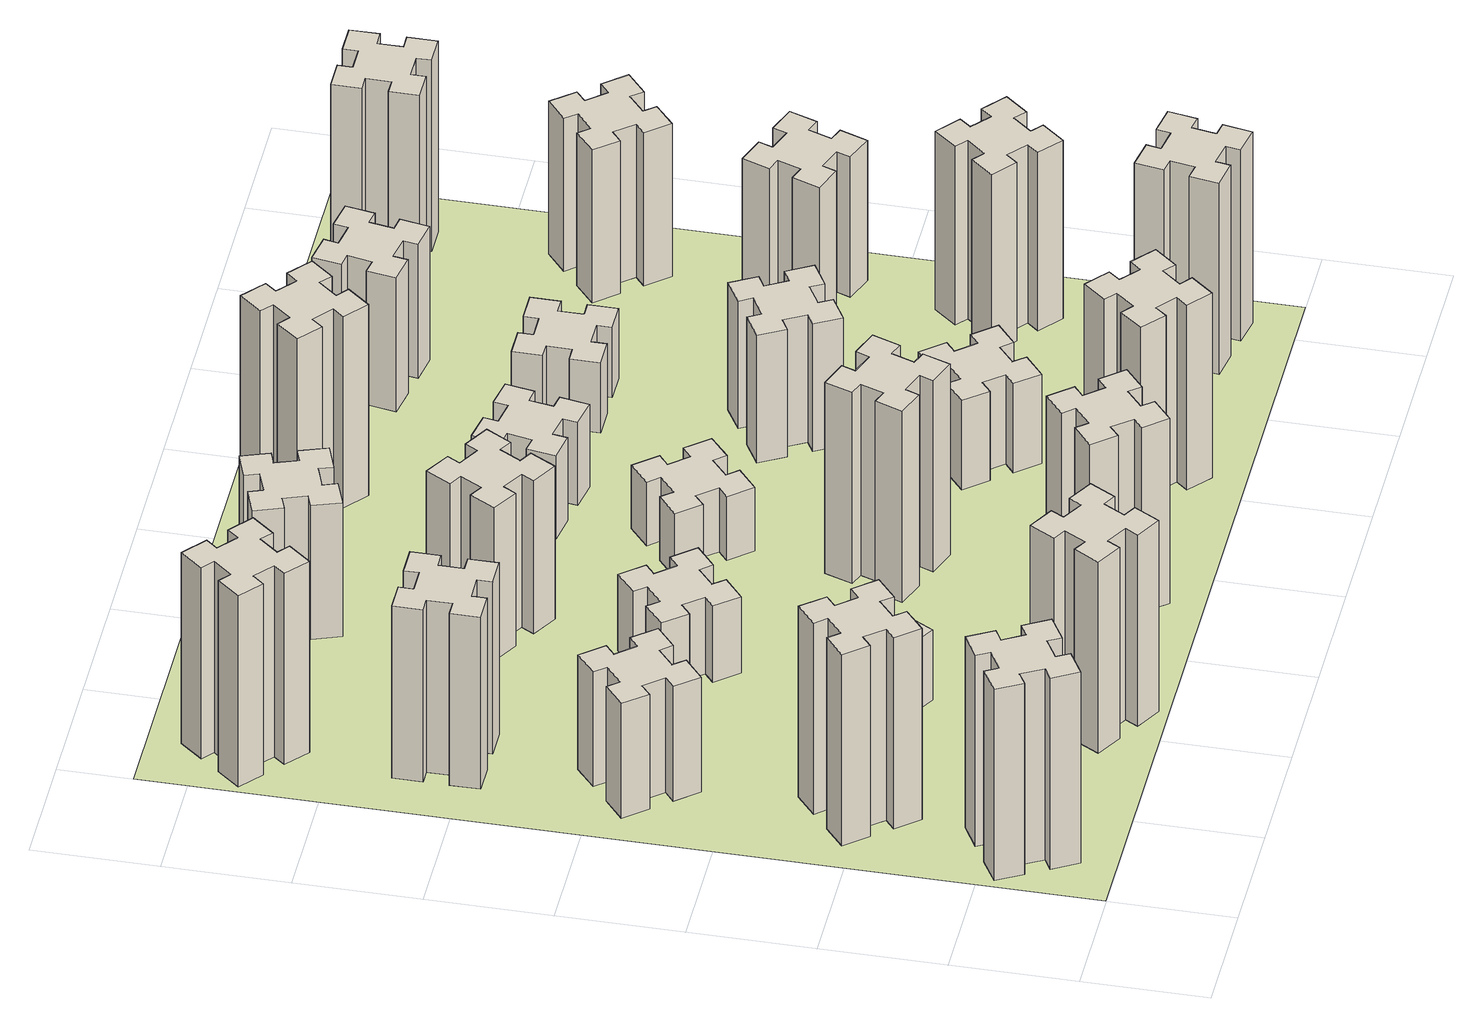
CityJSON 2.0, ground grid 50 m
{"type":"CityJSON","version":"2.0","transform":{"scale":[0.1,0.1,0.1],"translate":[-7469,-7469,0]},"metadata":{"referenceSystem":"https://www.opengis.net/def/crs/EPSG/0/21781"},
"CityObjects":{
"building1":{"type":"Building","attributes":{"class":"1000","function":"1000","usage":"1000","yearOfConstruction":2016,"roofType":"1000","measuredHeight":90,"storeysAboveGround":30,"storeysBelowGround":0},"geometry":[{"type":"Solid","lod":"1","boundaries":[[[[0,1,2,3,4,5,6,7,8,9,10,11,12,13,14,15,16,17,18,19]],[[17,16,20,21]],[[16,15,22,20]],[[15,14,23,22]],[[14,13,24,23]],[[13,12,25,24]],[[12,11,26,25]],[[11,10,27,26]],[[10,9,28,27]],[[9,8,29,28]],[[8,7,30,29]],[[7,6,31,30]],[[6,5,32,31]],[[5,4,33,32]],[[4,3,34,33]],[[3,2,35,34]],[[2,1,36,35]],[[1,0,37,36]],[[0,19,38,37]],[[19,18,39,38]],[[18,17,21,39]],[[24,25,26,27,28,29,30,31,32,33,34,35,36,37,38,39,21,20,22,23]]]]}]},
"building2":{"type":"Building","attributes":{"class":"1000","function":"1000","usage":"1000","yearOfConstruction":2016,"roofType":"1000","measuredHeight":90,"storeysAboveGround":30,"storeysBelowGround":0},"geometry":[{"type":"Solid","lod":"1","boundaries":[[[[40,41,42,43,44,45,46,47,48,49,50,51,52,53,54,55,56,57,58,59]],[[57,56,60,61]],[[56,55,62,60]],[[55,54,63,62]],[[54,53,64,63]],[[53,52,65,64]],[[52,51,66,65]],[[51,50,67,66]],[[50,49,68,67]],[[49,48,69,68]],[[48,47,70,69]],[[47,46,71,70]],[[46,45,72,71]],[[45,44,73,72]],[[44,43,74,73]],[[43,42,75,74]],[[42,41,76,75]],[[41,40,77,76]],[[40,59,78,77]],[[59,58,79,78]],[[58,57,61,79]],[[64,65,66,67,68,69,70,71,72,73,74,75,76,77,78,79,61,60,62,63]]]]}]},
"building3":{"type":"Building","attributes":{"class":"1000","function":"1000","usage":"1000","yearOfConstruction":2016,"roofType":"1000","measuredHeight":54,"storeysAboveGround":30,"storeysBelowGround":0},"geometry":[{"type":"Solid","lod":"1","boundaries":[[[[80,81,82,83,84,85,86,87,88,89,90,91,92,93,94,95,96,97,98,99]],[[97,96,100,101]],[[96,95,102,100]],[[95,94,103,102]],[[94,93,104,103]],[[93,92,105,104]],[[92,91,106,105]],[[91,90,107,106]],[[90,89,108,107]],[[89,88,109,108]],[[88,87,110,109]],[[87,86,111,110]],[[86,85,112,111]],[[85,84,113,112]],[[84,83,114,113]],[[83,82,115,114]],[[82,81,116,115]],[[81,80,117,116]],[[80,99,118,117]],[[99,98,119,118]],[[98,97,101,119]],[[104,105,106,107,108,109,110,111,112,113,114,115,116,117,118,119,101,100,102,103]]]]}]},
"building4":{"type":"Building","attributes":{"class":"1000","function":"1000","usage":"1000","yearOfConstruction":2016,"roofType":"1000","measuredHeight":81,"storeysAboveGround":30,"storeysBelowGround":0},"geometry":[{"type":"Solid","lod":"1","boundaries":[[[[120,121,122,123,124,125,126,127,128,129,130,131,132,133,134,135,136,137,138,139]],[[137,136,140,141]],[[136,135,142,140]],[[135,134,143,142]],[[134,133,144,143]],[[133,132,145,144]],[[132,131,146,145]],[[131,130,147,146]],[[130,129,148,147]],[[129,128,149,148]],[[128,127,150,149]],[[127,126,151,150]],[[126,125,152,151]],[[125,124,153,152]],[[124,123,154,153]],[[123,122,155,154]],[[122,121,156,155]],[[121,120,157,156]],[[120,139,158,157]],[[139,138,159,158]],[[138,137,141,159]],[[144,145,146,147,148,149,150,151,152,153,154,155,156,157,158,159,141,140,142,143]]]]}]},
"building5":{"type":"Building","attributes":{"class":"1000","function":"1000","usage":"1000","yearOfConstruction":2016,"roofType":"1000","measuredHeight":90,"storeysAboveGround":30,"storeysBelowGround":0},"geometry":[{"type":"Solid","lod":"1","boundaries":[[[[160,161,162,163,164,165,166,167,168,169,170,171,172,173,174,175,176,177,178,179]],[[177,176,180,181]],[[176,175,182,180]],[[175,174,183,182]],[[174,173,184,183]],[[173,172,185,184]],[[172,171,186,185]],[[171,170,187,186]],[[170,169,188,187]],[[169,168,189,188]],[[168,167,190,189]],[[167,166,191,190]],[[166,165,192,191]],[[165,164,193,192]],[[164,163,194,193]],[[163,162,195,194]],[[162,161,196,195]],[[161,160,197,196]],[[160,179,198,197]],[[179,178,199,198]],[[178,177,181,199]],[[184,185,186,187,188,189,190,191,192,193,194,195,196,197,198,199,181,180,182,183]]]]}]},
"building6":{"type":"Building","attributes":{"class":"1000","function":"1000","usage":"1000","yearOfConstruction":2016,"roofType":"1000","measuredHeight":90,"storeysAboveGround":30,"storeysBelowGround":0},"geometry":[{"type":"Solid","lod":"1","boundaries":[[[[200,201,202,203,204,205,206,207,208,209,210,211,212,213,214,215,216,217,218,219]],[[217,216,220,221]],[[216,215,222,220]],[[215,214,223,222]],[[214,213,224,223]],[[213,212,225,224]],[[212,211,226,225]],[[211,210,227,226]],[[210,209,228,227]],[[209,208,229,228]],[[208,207,230,229]],[[207,206,231,230]],[[206,205,232,231]],[[205,204,233,232]],[[204,203,234,233]],[[203,202,235,234]],[[202,201,236,235]],[[201,200,237,236]],[[200,219,238,237]],[[219,218,239,238]],[[218,217,221,239]],[[224,225,226,227,228,229,230,231,232,233,234,235,236,237,238,239,221,220,222,223]]]]}]},
"building7":{"type":"Building","attributes":{"class":"1000","function":"1000","usage":"1000","yearOfConstruction":2016,"roofType":"1000","measuredHeight":33,"storeysAboveGround":30,"storeysBelowGround":0},"geometry":[{"type":"Solid","lod":"1","boundaries":[[[[240,241,242,243,244,245,246,247,248,249,250,251,252,253,254,255,256,257,258,259]],[[257,256,260,261]],[[256,255,262,260]],[[255,254,263,262]],[[254,253,264,263]],[[253,252,265,264]],[[252,251,266,265]],[[251,250,267,266]],[[250,249,268,267]],[[249,248,269,268]],[[248,247,270,269]],[[247,246,271,270]],[[246,245,272,271]],[[245,244,273,272]],[[244,243,274,273]],[[243,242,275,274]],[[242,241,276,275]],[[241,240,277,276]],[[240,259,278,277]],[[259,258,279,278]],[[258,257,261,279]],[[264,265,266,267,268,269,270,271,272,273,274,275,276,277,278,279,261,260,262,263]]]]}]},
"building8":{"type":"Building","attributes":{"class":"1000","function":"1000","usage":"1000","yearOfConstruction":2016,"roofType":"1000","measuredHeight":36,"storeysAboveGround":30,"storeysBelowGround":0},"geometry":[{"type":"Solid","lod":"1","boundaries":[[[[280,281,282,283,284,285,286,287,288,289,290,291,292,293,294,295,296,297,298,299]],[[297,296,300,301]],[[296,295,302,300]],[[295,294,303,302]],[[294,293,304,303]],[[293,292,305,304]],[[292,291,306,305]],[[291,290,307,306]],[[290,289,308,307]],[[289,288,309,308]],[[288,287,310,309]],[[287,286,311,310]],[[286,285,312,311]],[[285,284,313,312]],[[284,283,314,313]],[[283,282,315,314]],[[282,281,316,315]],[[281,280,317,316]],[[280,299,318,317]],[[299,298,319,318]],[[298,297,301,319]],[[304,305,306,307,308,309,310,311,312,313,314,315,316,317,318,319,301,300,302,303]]]]}]},
"building9":{"type":"Building","attributes":{"class":"1000","function":"1000","usage":"1000","yearOfConstruction":2016,"roofType":"1000","measuredHeight":87,"storeysAboveGround":30,"storeysBelowGround":0},"geometry":[{"type":"Solid","lod":"1","boundaries":[[[[320,321,322,323,324,325,326,327,328,329,330,331,332,333,334,335,336,337,338,339]],[[337,336,340,341]],[[336,335,342,340]],[[335,334,343,342]],[[334,333,344,343]],[[333,332,345,344]],[[332,331,346,345]],[[331,330,347,346]],[[330,329,348,347]],[[329,328,349,348]],[[328,327,350,349]],[[327,326,351,350]],[[326,325,352,351]],[[325,324,353,352]],[[324,323,354,353]],[[323,322,355,354]],[[322,321,356,355]],[[321,320,357,356]],[[320,339,358,357]],[[339,338,359,358]],[[338,337,341,359]],[[344,345,346,347,348,349,350,351,352,353,354,355,356,357,358,359,341,340,342,343]]]]}]},
"building10":{"type":"Building","attributes":{"class":"1000","function":"1000","usage":"1000","yearOfConstruction":2016,"roofType":"1000","measuredHeight":72,"storeysAboveGround":30,"storeysBelowGround":0},"geometry":[{"type":"Solid","lod":"1","boundaries":[[[[360,361,362,363,364,365,366,367,368,369,370,371,372,373,374,375,376,377,378,379]],[[377,376,380,381]],[[376,375,382,380]],[[375,374,383,382]],[[374,373,384,383]],[[373,372,385,384]],[[372,371,386,385]],[[371,370,387,386]],[[370,369,388,387]],[[369,368,389,388]],[[368,367,390,389]],[[367,366,391,390]],[[366,365,392,391]],[[365,364,393,392]],[[364,363,394,393]],[[363,362,395,394]],[[362,361,396,395]],[[361,360,397,396]],[[360,379,398,397]],[[379,378,399,398]],[[378,377,381,399]],[[384,385,386,387,388,389,390,391,392,393,394,395,396,397,398,399,381,380,382,383]]]]}]},
"building11":{"type":"Building","attributes":{"class":"1000","function":"1000","usage":"1000","yearOfConstruction":2016,"roofType":"1000","measuredHeight":63,"storeysAboveGround":30,"storeysBelowGround":0},"geometry":[{"type":"Solid","lod":"1","boundaries":[[[[400,401,402,403,404,405,406,407,408,409,410,411,412,413,414,415,416,417,418,419]],[[417,416,420,421]],[[416,415,422,420]],[[415,414,423,422]],[[414,413,424,423]],[[413,412,425,424]],[[412,411,426,425]],[[411,410,427,426]],[[410,409,428,427]],[[409,408,429,428]],[[408,407,430,429]],[[407,406,431,430]],[[406,405,432,431]],[[405,404,433,432]],[[404,403,434,433]],[[403,402,435,434]],[[402,401,436,435]],[[401,400,437,436]],[[400,419,438,437]],[[419,418,439,438]],[[418,417,421,439]],[[424,425,426,427,428,429,430,431,432,433,434,435,436,437,438,439,421,420,422,423]]]]}]},
"building12":{"type":"Building","attributes":{"class":"1000","function":"1000","usage":"1000","yearOfConstruction":2016,"roofType":"1000","measuredHeight":90,"storeysAboveGround":30,"storeysBelowGround":0},"geometry":[{"type":"Solid","lod":"1","boundaries":[[[[440,441,442,443,444,445,446,447,448,449,450,451,452,453,454,455,456,457,458,459]],[[457,456,460,461]],[[456,455,462,460]],[[455,454,463,462]],[[454,453,464,463]],[[453,452,465,464]],[[452,451,466,465]],[[451,450,467,466]],[[450,449,468,467]],[[449,448,469,468]],[[448,447,470,469]],[[447,446,471,470]],[[446,445,472,471]],[[445,444,473,472]],[[444,443,474,473]],[[443,442,475,474]],[[442,441,476,475]],[[441,440,477,476]],[[440,459,478,477]],[[459,458,479,478]],[[458,457,461,479]],[[464,465,466,467,468,469,470,471,472,473,474,475,476,477,478,479,461,460,462,463]]]]}]},
"building13":{"type":"Building","attributes":{"class":"1000","function":"1000","usage":"1000","yearOfConstruction":2016,"roofType":"1000","measuredHeight":30,"storeysAboveGround":30,"storeysBelowGround":0},"geometry":[{"type":"Solid","lod":"1","boundaries":[[[[480,481,482,483,484,485,486,487,488,489,490,491,492,493,494,495,496,497,498,499]],[[497,496,500,501]],[[496,495,502,500]],[[495,494,503,502]],[[494,493,504,503]],[[493,492,505,504]],[[492,491,506,505]],[[491,490,507,506]],[[490,489,508,507]],[[489,488,509,508]],[[488,487,510,509]],[[487,486,511,510]],[[486,485,512,511]],[[485,484,513,512]],[[484,483,514,513]],[[483,482,515,514]],[[482,481,516,515]],[[481,480,517,516]],[[480,499,518,517]],[[499,498,519,518]],[[498,497,501,519]],[[504,505,506,507,508,509,510,511,512,513,514,515,516,517,518,519,501,500,502,503]]]]}]},
"building14":{"type":"Building","attributes":{"class":"1000","function":"1000","usage":"1000","yearOfConstruction":2016,"roofType":"1000","measuredHeight":87,"storeysAboveGround":30,"storeysBelowGround":0},"geometry":[{"type":"Solid","lod":"1","boundaries":[[[[520,521,522,523,524,525,526,527,528,529,530,531,532,533,534,535,536,537,538,539]],[[537,536,540,541]],[[536,535,542,540]],[[535,534,543,542]],[[534,533,544,543]],[[533,532,545,544]],[[532,531,546,545]],[[531,530,547,546]],[[530,529,548,547]],[[529,528,549,548]],[[528,527,550,549]],[[527,526,551,550]],[[526,525,552,551]],[[525,524,553,552]],[[524,523,554,553]],[[523,522,555,554]],[[522,521,556,555]],[[521,520,557,556]],[[520,539,558,557]],[[539,538,559,558]],[[538,537,541,559]],[[544,545,546,547,548,549,550,551,552,553,554,555,556,557,558,559,541,540,542,543]]]]}]},
"building15":{"type":"Building","attributes":{"class":"1000","function":"1000","usage":"1000","yearOfConstruction":2016,"roofType":"1000","measuredHeight":39,"storeysAboveGround":30,"storeysBelowGround":0},"geometry":[{"type":"Solid","lod":"1","boundaries":[[[[560,561,562,563,564,565,566,567,568,569,570,571,572,573,574,575,576,577,578,579]],[[577,576,580,581]],[[576,575,582,580]],[[575,574,583,582]],[[574,573,584,583]],[[573,572,585,584]],[[572,571,586,585]],[[571,570,587,586]],[[570,569,588,587]],[[569,568,589,588]],[[568,567,590,589]],[[567,566,591,590]],[[566,565,592,591]],[[565,564,593,592]],[[564,563,594,593]],[[563,562,595,594]],[[562,561,596,595]],[[561,560,597,596]],[[560,579,598,597]],[[579,578,599,598]],[[578,577,581,599]],[[584,585,586,587,588,589,590,591,592,593,594,595,596,597,598,599,581,580,582,583]]]]}]},
"building16":{"type":"Building","attributes":{"class":"1000","function":"1000","usage":"1000","yearOfConstruction":2016,"roofType":"1000","measuredHeight":90,"storeysAboveGround":30,"storeysBelowGround":0},"geometry":[{"type":"Solid","lod":"1","boundaries":[[[[600,601,602,603,604,605,606,607,608,609,610,611,612,613,614,615,616,617,618,619]],[[617,616,620,621]],[[616,615,622,620]],[[615,614,623,622]],[[614,613,624,623]],[[613,612,625,624]],[[612,611,626,625]],[[611,610,627,626]],[[610,609,628,627]],[[609,608,629,628]],[[608,607,630,629]],[[607,606,631,630]],[[606,605,632,631]],[[605,604,633,632]],[[604,603,634,633]],[[603,602,635,634]],[[602,601,636,635]],[[601,600,637,636]],[[600,619,638,637]],[[619,618,639,638]],[[618,617,621,639]],[[624,625,626,627,628,629,630,631,632,633,634,635,636,637,638,639,621,620,622,623]]]]}]},
"building17":{"type":"Building","attributes":{"class":"1000","function":"1000","usage":"1000","yearOfConstruction":2016,"roofType":"1000","measuredHeight":42,"storeysAboveGround":30,"storeysBelowGround":0},"geometry":[{"type":"Solid","lod":"1","boundaries":[[[[640,641,642,643,644,645,646,647,648,649,650,651,652,653,654,655,656,657,658,659]],[[657,656,660,661]],[[656,655,662,660]],[[655,654,663,662]],[[654,653,664,663]],[[653,652,665,664]],[[652,651,666,665]],[[651,650,667,666]],[[650,649,668,667]],[[649,648,669,668]],[[648,647,670,669]],[[647,646,671,670]],[[646,645,672,671]],[[645,644,673,672]],[[644,643,674,673]],[[643,642,675,674]],[[642,641,676,675]],[[641,640,677,676]],[[640,659,678,677]],[[659,658,679,678]],[[658,657,661,679]],[[664,665,666,667,668,669,670,671,672,673,674,675,676,677,678,679,661,660,662,663]]]]}]},
"building18":{"type":"Building","attributes":{"class":"1000","function":"1000","usage":"1000","yearOfConstruction":2016,"roofType":"1000","measuredHeight":60,"storeysAboveGround":30,"storeysBelowGround":0},"geometry":[{"type":"Solid","lod":"1","boundaries":[[[[680,681,682,683,684,685,686,687,688,689,690,691,692,693,694,695,696,697,698,699]],[[697,696,700,701]],[[696,695,702,700]],[[695,694,703,702]],[[694,693,704,703]],[[693,692,705,704]],[[692,691,706,705]],[[691,690,707,706]],[[690,689,708,707]],[[689,688,709,708]],[[688,687,710,709]],[[687,686,711,710]],[[686,685,712,711]],[[685,684,713,712]],[[684,683,714,713]],[[683,682,715,714]],[[682,681,716,715]],[[681,680,717,716]],[[680,699,718,717]],[[699,698,719,718]],[[698,697,701,719]],[[704,705,706,707,708,709,710,711,712,713,714,715,716,717,718,719,701,700,702,703]]]]}]},
"building19":{"type":"Building","attributes":{"class":"1000","function":"1000","usage":"1000","yearOfConstruction":2016,"roofType":"1000","measuredHeight":33,"storeysAboveGround":30,"storeysBelowGround":0},"geometry":[{"type":"Solid","lod":"1","boundaries":[[[[720,721,722,723,724,725,726,727,728,729,730,731,732,733,734,735,736,737,738,739]],[[737,736,740,741]],[[736,735,742,740]],[[735,734,743,742]],[[734,733,744,743]],[[733,732,745,744]],[[732,731,746,745]],[[731,730,747,746]],[[730,729,748,747]],[[729,728,749,748]],[[728,727,750,749]],[[727,726,751,750]],[[726,725,752,751]],[[725,724,753,752]],[[724,723,754,753]],[[723,722,755,754]],[[722,721,756,755]],[[721,720,757,756]],[[720,739,758,757]],[[739,738,759,758]],[[738,737,741,759]],[[744,745,746,747,748,749,750,751,752,753,754,755,756,757,758,759,741,740,742,743]]]]}]},
"building20":{"type":"Building","attributes":{"class":"1000","function":"1000","usage":"1000","yearOfConstruction":2016,"roofType":"1000","measuredHeight":90,"storeysAboveGround":30,"storeysBelowGround":0},"geometry":[{"type":"Solid","lod":"1","boundaries":[[[[760,761,762,763,764,765,766,767,768,769,770,771,772,773,774,775,776,777,778,779]],[[777,776,780,781]],[[776,775,782,780]],[[775,774,783,782]],[[774,773,784,783]],[[773,772,785,784]],[[772,771,786,785]],[[771,770,787,786]],[[770,769,788,787]],[[769,768,789,788]],[[768,767,790,789]],[[767,766,791,790]],[[766,765,792,791]],[[765,764,793,792]],[[764,763,794,793]],[[763,762,795,794]],[[762,761,796,795]],[[761,760,797,796]],[[760,779,798,797]],[[779,778,799,798]],[[778,777,781,799]],[[784,785,786,787,788,789,790,791,792,793,794,795,796,797,798,799,781,780,782,783]]]]}]},
"building21":{"type":"Building","attributes":{"class":"1000","function":"1000","usage":"1000","yearOfConstruction":2016,"roofType":"1000","measuredHeight":63,"storeysAboveGround":30,"storeysBelowGround":0},"geometry":[{"type":"Solid","lod":"1","boundaries":[[[[800,801,802,803,804,805,806,807,808,809,810,811,812,813,814,815,816,817,818,819]],[[817,816,820,821]],[[816,815,822,820]],[[815,814,823,822]],[[814,813,824,823]],[[813,812,825,824]],[[812,811,826,825]],[[811,810,827,826]],[[810,809,828,827]],[[809,808,829,828]],[[808,807,830,829]],[[807,806,831,830]],[[806,805,832,831]],[[805,804,833,832]],[[804,803,834,833]],[[803,802,835,834]],[[802,801,836,835]],[[801,800,837,836]],[[800,819,838,837]],[[819,818,839,838]],[[818,817,821,839]],[[824,825,826,827,828,829,830,831,832,833,834,835,836,837,838,839,821,820,822,823]]]]}]},
"building22":{"type":"Building","attributes":{"class":"1000","function":"1000","usage":"1000","yearOfConstruction":2016,"roofType":"1000","measuredHeight":84,"storeysAboveGround":30,"storeysBelowGround":0},"geometry":[{"type":"Solid","lod":"1","boundaries":[[[[840,841,842,843,844,845,846,847,848,849,850,851,852,853,854,855,856,857,858,859]],[[857,856,860,861]],[[856,855,862,860]],[[855,854,863,862]],[[854,853,864,863]],[[853,852,865,864]],[[852,851,866,865]],[[851,850,867,866]],[[850,849,868,867]],[[849,848,869,868]],[[848,847,870,869]],[[847,846,871,870]],[[846,845,872,871]],[[845,844,873,872]],[[844,843,874,873]],[[843,842,875,874]],[[842,841,876,875]],[[841,840,877,876]],[[840,859,878,877]],[[859,858,879,878]],[[858,857,861,879]],[[864,865,866,867,868,869,870,871,872,873,874,875,876,877,878,879,861,860,862,863]]]]}]},
"building23":{"type":"Building","attributes":{"class":"1000","function":"1000","usage":"1000","yearOfConstruction":2016,"roofType":"1000","measuredHeight":66,"storeysAboveGround":30,"storeysBelowGround":0},"geometry":[{"type":"Solid","lod":"1","boundaries":[[[[880,881,882,883,884,885,886,887,888,889,890,891,892,893,894,895,896,897,898,899]],[[897,896,900,901]],[[896,895,902,900]],[[895,894,903,902]],[[894,893,904,903]],[[893,892,905,904]],[[892,891,906,905]],[[891,890,907,906]],[[890,889,908,907]],[[889,888,909,908]],[[888,887,910,909]],[[887,886,911,910]],[[886,885,912,911]],[[885,884,913,912]],[[884,883,914,913]],[[883,882,915,914]],[[882,881,916,915]],[[881,880,917,916]],[[880,899,918,917]],[[899,898,919,918]],[[898,897,901,919]],[[904,905,906,907,908,909,910,911,912,913,914,915,916,917,918,919,901,900,902,903]]]]}]},
"building24":{"type":"Building","attributes":{"class":"1000","function":"1000","usage":"1000","yearOfConstruction":2016,"roofType":"1000","measuredHeight":72,"storeysAboveGround":30,"storeysBelowGround":0},"geometry":[{"type":"Solid","lod":"1","boundaries":[[[[920,921,922,923,924,925,926,927,928,929,930,931,932,933,934,935,936,937,938,939]],[[937,936,940,941]],[[936,935,942,940]],[[935,934,943,942]],[[934,933,944,943]],[[933,932,945,944]],[[932,931,946,945]],[[931,930,947,946]],[[930,929,948,947]],[[929,928,949,948]],[[928,927,950,949]],[[927,926,951,950]],[[926,925,952,951]],[[925,924,953,952]],[[924,923,954,953]],[[923,922,955,954]],[[922,921,956,955]],[[921,920,957,956]],[[920,939,958,957]],[[939,938,959,958]],[[938,937,941,959]],[[944,945,946,947,948,949,950,951,952,953,954,955,956,957,958,959,941,940,942,943]]]]}]},
"building25":{"type":"Building","attributes":{"class":"1000","function":"1000","usage":"1000","yearOfConstruction":2016,"roofType":"1000","measuredHeight":90,"storeysAboveGround":30,"storeysBelowGround":0},"geometry":[{"type":"Solid","lod":"1","boundaries":[[[[960,961,962,963,964,965,966,967,968,969,970,971,972,973,974,975,976,977,978,979]],[[977,976,980,981]],[[976,975,982,980]],[[975,974,983,982]],[[974,973,984,983]],[[973,972,985,984]],[[972,971,986,985]],[[971,970,987,986]],[[970,969,988,987]],[[969,968,989,988]],[[968,967,990,989]],[[967,966,991,990]],[[966,965,992,991]],[[965,964,993,992]],[[964,963,994,993]],[[963,962,995,994]],[[962,961,996,995]],[[961,960,997,996]],[[960,979,998,997]],[[979,978,999,998]],[[978,977,981,999]],[[984,985,986,987,988,989,990,991,992,993,994,995,996,997,998,999,981,980,982,983]]]]}]},
"landuse1":{"type":"LandUse","attributes":{"name":"plot1","function":"1010"},"geometry":[{"type":"MultiSurface","lod":"1","boundaries":[[[1000,1001,1002,1003]]]}]}
},
"vertices":[
[287,255,0],[374,305,0],[404,253,0],[508,313,0],[448,417,0],[396,387,0],[346,474,0],[398,504,0],[338,608,0],[234,548,0],[264,496,0],[177,446,0],[147,498,0],[43,438,0],[103,334,0],[155,364,0],[205,277,0],[153,247,0],[213,143,0],[317,203,0],[205,277,900],[153,247,900],[155,364,900],[103,334,900],[43,438,900],[147,498,900],[177,446,900],[264,496,900],[234,548,900],[338,608,900],[398,504,900],[346,474,900],[396,387,900],[448,417,900],[508,313,900],[404,253,900],[374,305,900],[287,255,900],[317,203,900],[213,143,900],
[492,1048,0],[427,1124,0],[473,1163,0],[396,1255,0],[304,1178,0],[343,1132,0],[266,1067,0],[228,1113,0],[136,1036,0],[213,944,0],[259,983,0],[323,906,0],[277,868,0],[354,776,0],[446,853,0],[408,899,0],[484,963,0],[523,917,0],[615,994,0],[538,1086,0],[484,963,900],[523,917,900],[408,899,900],[446,853,900],[354,776,900],[277,868,900],[323,906,900],[259,983,900],[213,944,900],[136,1036,900],[228,1113,900],[266,1067,900],[343,1132,900],[304,1178,900],[396,1255,900],[473,1163,900],[427,1124,900],[492,1048,900],[538,1086,900],[615,994,900],
[492,1888,0],[427,1964,0],[473,2003,0],[396,2095,0],[304,2018,0],[343,1972,0],[266,1907,0],[228,1953,0],[136,1876,0],[213,1784,0],[259,1823,0],[323,1746,0],[277,1708,0],[354,1616,0],[446,1693,0],[408,1739,0],[484,1803,0],[523,1757,0],[615,1834,0],[538,1926,0],[484,1803,540],[523,1757,540],[408,1739,540],[446,1693,540],[354,1616,540],[277,1708,540],[323,1746,540],[259,1823,540],[213,1784,540],[136,1876,540],[228,1953,540],[266,1907,540],[343,1972,540],[304,2018,540],[396,2095,540],[473,2003,540],[427,1964,540],[492,1888,540],[538,1926,540],[615,1834,540],
[485,2545,0],[485,2645,0],[545,2645,0],[545,2765,0],[425,2765,0],[425,2705,0],[325,2705,0],[325,2765,0],[205,2765,0],[205,2645,0],[265,2645,0],[265,2545,0],[205,2545,0],[205,2425,0],[325,2425,0],[325,2485,0],[425,2485,0],[425,2425,0],[545,2425,0],[545,2545,0],[425,2485,810],[425,2425,810],[325,2485,810],[325,2425,810],[205,2425,810],[205,2545,810],[265,2545,810],[265,2645,810],[205,2645,810],[205,2765,810],[325,2765,810],[325,2705,810],[425,2705,810],[425,2765,810],[545,2765,810],[545,2645,810],[485,2645,810],[485,2545,810],[545,2545,810],[545,2425,810],
[1214,346,0],[1127,396,0],[1157,448,0],[1053,508,0],[993,404,0],[1045,374,0],[995,287,0],[943,317,0],[883,213,0],[987,153,0],[1017,205,0],[1104,155,0],[1074,103,0],[1178,43,0],[1238,147,0],[1186,177,0],[1236,264,0],[1288,234,0],[1348,338,0],[1244,398,0],[1236,264,900],[1288,234,900],[1186,177,900],[1238,147,900],[1178,43,900],[1074,103,900],[1104,155,900],[1017,205,900],[987,153,900],[883,213,900],[943,317,900],[995,287,900],[1045,374,900],[993,404,900],[1053,508,900],[1157,448,900],[1127,396,900],[1214,346,900],[1244,398,900],[1348,338,900],
[384,3387,0],[308,3452,0],[346,3498,0],[254,3575,0],[177,3483,0],[223,3444,0],[159,3368,0],[113,3406,0],[36,3314,0],[128,3237,0],[166,3283,0],[243,3219,0],[204,3173,0],[296,3096,0],[373,3188,0],[327,3226,0],[392,3303,0],[438,3264,0],[515,3356,0],[423,3433,0],[392,3303,900],[438,3264,900],[327,3226,900],[373,3188,900],[296,3096,900],[204,3173,900],[243,3219,900],[166,3283,900],[128,3237,900],[36,3314,900],[113,3406,900],[159,3368,900],[223,3444,900],[177,3483,900],[254,3575,900],[346,3498,900],[308,3452,900],[384,3387,900],[423,3433,900],[515,3356,900],
[1086,1017,0],[1136,1104,0],[1188,1074,0],[1248,1178,0],[1144,1238,0],[1114,1186,0],[1027,1236,0],[1057,1288,0],[953,1348,0],[893,1244,0],[945,1214,0],[895,1127,0],[843,1157,0],[783,1053,0],[887,993,0],[917,1045,0],[1004,995,0],[974,943,0],[1078,883,0],[1138,987,0],[1004,995,330],[974,943,330],[917,1045,330],[887,993,330],[783,1053,330],[843,1157,330],[895,1127,330],[945,1214,330],[893,1244,330],[953,1348,330],[1057,1288,330],[1027,1236,330],[1114,1186,330],[1144,1238,330],[1248,1178,330],[1188,1074,330],[1136,1104,330],[1086,1017,330],[1138,987,330],[1078,883,330],
[1083,1972,0],[1006,1907,0],[968,1953,0],[876,1876,0],[953,1784,0],[999,1823,0],[1063,1746,0],[1017,1708,0],[1094,1616,0],[1186,1693,0],[1148,1739,0],[1224,1803,0],[1263,1757,0],[1355,1834,0],[1278,1926,0],[1232,1888,0],[1167,1964,0],[1213,2003,0],[1136,2095,0],[1044,2018,0],[1167,1964,360],[1213,2003,360],[1232,1888,360],[1278,1926,360],[1355,1834,360],[1263,1757,360],[1224,1803,360],[1148,1739,360],[1186,1693,360],[1094,1616,360],[1017,1708,360],[1063,1746,360],[999,1823,360],[953,1784,360],[876,1876,360],[968,1953,360],[1006,1907,360],[1083,1972,360],[1044,2018,360],[1136,2095,360],
[1739,343,0],[1803,266,0],[1757,228,0],[1834,136,0],[1926,213,0],[1888,259,0],[1964,323,0],[2003,277,0],[2095,354,0],[2018,446,0],[1972,408,0],[1907,484,0],[1953,523,0],[1876,615,0],[1784,538,0],[1823,492,0],[1746,427,0],[1708,473,0],[1616,396,0],[1693,304,0],[1746,427,870],[1708,473,870],[1823,492,870],[1784,538,870],[1876,615,870],[1953,523,870],[1907,484,870],[1972,408,870],[2018,446,870],[2095,354,870],[2003,277,870],[1964,323,870],[1888,259,870],[1926,213,870],[1834,136,870],[1757,228,870],[1803,266,870],[1739,343,870],[1693,304,870],[1616,396,870],
[1314,2666,0],[1227,2716,0],[1257,2768,0],[1153,2828,0],[1093,2724,0],[1145,2694,0],[1095,2607,0],[1043,2637,0],[983,2533,0],[1087,2473,0],[1117,2525,0],[1204,2475,0],[1174,2423,0],[1278,2363,0],[1338,2467,0],[1286,2497,0],[1336,2584,0],[1388,2554,0],[1448,2658,0],[1344,2718,0],[1336,2584,720],[1388,2554,720],[1286,2497,720],[1338,2467,720],[1278,2363,720],[1174,2423,720],[1204,2475,720],[1117,2525,720],[1087,2473,720],[983,2533,720],[1043,2637,720],[1095,2607,720],[1145,2694,720],[1093,2724,720],[1153,2828,720],[1257,2768,720],[1227,2716,720],[1314,2666,720],[1344,2718,720],[1448,2658,720],
[1125,3456,0],[1031,3422,0],[1010,3478,0],[897,3437,0],[939,3324,0],[995,3345,0],[1029,3251,0],[973,3230,0],[1014,3117,0],[1127,3159,0],[1106,3215,0],[1200,3249,0],[1220,3193,0],[1333,3234,0],[1292,3347,0],[1236,3326,0],[1202,3420,0],[1258,3440,0],[1217,3553,0],[1104,3512,0],[1202,3420,630],[1258,3440,630],[1236,3326,630],[1292,3347,630],[1333,3234,630],[1220,3193,630],[1200,3249,630],[1106,3215,630],[1127,3159,630],[1014,3117,630],[973,3230,630],[1029,3251,630],[995,3345,630],[939,3324,630],[897,3437,630],[1010,3478,630],[1031,3422,630],[1125,3456,630],[1104,3512,630],[1217,3553,630],
[1769,1300,0],[1735,1206,0],[1679,1227,0],[1637,1114,0],[1750,1073,0],[1771,1129,0],[1865,1095,0],[1844,1039,0],[1957,997,0],[1998,1110,0],[1942,1131,0],[1976,1225,0],[2032,1204,0],[2073,1317,0],[1960,1358,0],[1940,1302,0],[1846,1336,0],[1867,1392,0],[1754,1433,0],[1713,1320,0],[1846,1336,900],[1867,1392,900],[1940,1302,900],[1960,1358,900],[2073,1317,900],[2032,1204,900],[1976,1225,900],[1942,1131,900],[1998,1110,900],[1957,997,900],[1844,1039,900],[1865,1095,900],[1771,1129,900],[1750,1073,900],[1637,1114,900],[1679,1227,900],[1735,1206,900],[1769,1300,900],[1713,1320,900],[1754,1433,900],
[1972,1988,0],[1907,2064,0],[1953,2103,0],[1876,2195,0],[1784,2118,0],[1823,2072,0],[1746,2007,0],[1708,2053,0],[1616,1976,0],[1693,1884,0],[1739,1923,0],[1803,1846,0],[1757,1808,0],[1834,1716,0],[1926,1793,0],[1888,1839,0],[1964,1903,0],[2003,1857,0],[2095,1934,0],[2018,2026,0],[1964,1903,300],[2003,1857,300],[1888,1839,300],[1926,1793,300],[1834,1716,300],[1757,1808,300],[1803,1846,300],[1739,1923,300],[1693,1884,300],[1616,1976,300],[1708,2053,300],[1746,2007,300],[1823,2072,300],[1784,2118,300],[1876,2195,300],[1953,2103,300],[1907,2064,300],[1972,1988,300],[2018,2026,300],[2095,1934,300],
[2486,323,0],[2563,259,0],[2524,213,0],[2616,136,0],[2693,228,0],[2647,266,0],[2712,343,0],[2758,304,0],[2835,396,0],[2743,473,0],[2704,427,0],[2628,492,0],[2666,538,0],[2574,615,0],[2497,523,0],[2543,484,0],[2479,408,0],[2433,446,0],[2356,354,0],[2448,277,0],[2479,408,870],[2433,446,870],[2543,484,870],[2497,523,870],[2574,615,870],[2666,538,870],[2628,492,870],[2704,427,870],[2743,473,870],[2835,396,870],[2758,304,870],[2712,343,870],[2647,266,870],[2693,228,870],[2616,136,870],[2524,213,870],[2563,259,870],[2486,323,870],[2448,277,870],[2356,354,870],
[1856,2664,0],[1838,2565,0],[1779,2576,0],[1758,2457,0],[1877,2437,0],[1887,2496,0],[1985,2478,0],[1975,2419,0],[2093,2398,0],[2114,2517,0],[2055,2527,0],[2072,2625,0],[2131,2615,0],[2152,2733,0],[2034,2754,0],[2024,2695,0],[1925,2712,0],[1936,2771,0],[1817,2792,0],[1797,2674,0],[1925,2712,390],[1936,2771,390],[2024,2695,390],[2034,2754,390],[2152,2733,390],[2131,2615,390],[2072,2625,390],[2055,2527,390],[2114,2517,390],[2093,2398,390],[1975,2419,390],[1985,2478,390],[1887,2496,390],[1877,2437,390],[1758,2457,390],[1779,2576,390],[1838,2565,390],[1856,2664,390],[1797,2674,390],[1817,2792,390],
[1746,3383,0],[1823,3319,0],[1784,3273,0],[1876,3196,0],[1953,3288,0],[1907,3326,0],[1972,3403,0],[2018,3364,0],[2095,3456,0],[2003,3533,0],[1964,3487,0],[1888,3552,0],[1926,3598,0],[1834,3675,0],[1757,3583,0],[1803,3544,0],[1739,3468,0],[1693,3506,0],[1616,3414,0],[1708,3337,0],[1739,3468,900],[1693,3506,900],[1803,3544,900],[1757,3583,900],[1834,3675,900],[1926,3598,900],[1888,3552,900],[1964,3487,900],[2003,3533,900],[2095,3456,900],[2018,3364,900],[1972,3403,900],[1907,3326,900],[1953,3288,900],[1876,3196,900],[1784,3273,900],[1823,3319,900],[1746,3383,900],[1708,3337,900],[1616,3414,900],
[2563,1132,0],[2486,1067,0],[2448,1113,0],[2356,1036,0],[2433,944,0],[2479,983,0],[2543,906,0],[2497,868,0],[2574,776,0],[2666,853,0],[2628,899,0],[2704,963,0],[2743,917,0],[2835,994,0],[2758,1086,0],[2712,1048,0],[2647,1124,0],[2693,1163,0],[2616,1255,0],[2524,1178,0],[2647,1124,420],[2693,1163,420],[2712,1048,420],[2758,1086,420],[2835,994,420],[2743,917,420],[2704,963,420],[2628,899,420],[2666,853,420],[2574,776,420],[2497,868,420],[2543,906,420],[2479,983,420],[2433,944,420],[2356,1036,420],[2448,1113,420],[2486,1067,420],[2563,1132,420],[2524,1178,420],[2616,1255,420],
[2475,1744,0],[2525,1657,0],[2473,1627,0],[2533,1523,0],[2637,1583,0],[2607,1635,0],[2694,1685,0],[2724,1633,0],[2828,1693,0],[2768,1797,0],[2716,1767,0],[2666,1854,0],[2718,1884,0],[2658,1988,0],[2554,1928,0],[2584,1876,0],[2497,1826,0],[2467,1878,0],[2363,1818,0],[2423,1714,0],[2497,1826,600],[2467,1878,600],[2584,1876,600],[2554,1928,600],[2658,1988,600],[2718,1884,600],[2666,1854,600],[2716,1767,600],[2768,1797,600],[2828,1693,600],[2724,1633,600],[2694,1685,600],[2607,1635,600],[2637,1583,600],[2533,1523,600],[2473,1627,600],[2525,1657,600],[2475,1744,600],[2423,1714,600],[2363,1818,600],
[2645,2705,0],[2545,2705,0],[2545,2765,0],[2425,2765,0],[2425,2645,0],[2485,2645,0],[2485,2545,0],[2425,2545,0],[2425,2425,0],[2545,2425,0],[2545,2485,0],[2645,2485,0],[2645,2425,0],[2765,2425,0],[2765,2545,0],[2705,2545,0],[2705,2645,0],[2765,2645,0],[2765,2765,0],[2645,2765,0],[2705,2645,330],[2765,2645,330],[2705,2545,330],[2765,2545,330],[2765,2425,330],[2645,2425,330],[2645,2485,330],[2545,2485,330],[2545,2425,330],[2425,2425,330],[2425,2545,330],[2485,2545,330],[2485,2645,330],[2425,2645,330],[2425,2765,330],[2545,2765,330],[2545,2705,330],[2645,2705,330],[2645,2765,330],[2765,2765,330],
[3504,475,0],[3405,492,0],[3416,551,0],[3297,572,0],[3277,454,0],[3336,444,0],[3318,345,0],[3259,356,0],[3238,237,0],[3357,217,0],[3367,276,0],[3465,258,0],[3455,199,0],[3573,178,0],[3594,297,0],[3535,307,0],[3552,405,0],[3611,395,0],[3632,513,0],[3514,534,0],[3552,405,900],[3611,395,900],[3535,307,900],[3594,297,900],[3573,178,900],[3455,199,900],[3465,258,900],[3367,276,900],[3357,217,900],[3238,237,900],[3259,356,900],[3318,345,900],[3336,444,900],[3277,454,900],[3297,572,900],[3416,551,900],[3405,492,900],[3504,475,900],[3514,534,900],[3632,513,900],
[2496,3404,0],[2478,3305,0],[2419,3316,0],[2398,3197,0],[2517,3177,0],[2527,3236,0],[2625,3218,0],[2615,3159,0],[2733,3138,0],[2754,3257,0],[2695,3267,0],[2712,3365,0],[2771,3355,0],[2792,3473,0],[2674,3494,0],[2664,3435,0],[2565,3452,0],[2576,3511,0],[2457,3532,0],[2437,3414,0],[2565,3452,630],[2576,3511,630],[2664,3435,630],[2674,3494,630],[2792,3473,630],[2771,3355,630],[2712,3365,630],[2695,3267,630],[2754,3257,630],[2733,3138,630],[2615,3159,630],[2625,3218,630],[2527,3236,630],[2517,3177,630],[2398,3197,630],[2419,3316,630],[2478,3305,630],[2496,3404,630],[2437,3414,630],[2457,3532,630],
[3487,1006,0],[3552,1083,0],[3598,1044,0],[3675,1136,0],[3583,1213,0],[3544,1167,0],[3468,1232,0],[3506,1278,0],[3414,1355,0],[3337,1263,0],[3383,1224,0],[3319,1148,0],[3273,1186,0],[3196,1094,0],[3288,1017,0],[3326,1063,0],[3403,999,0],[3364,953,0],[3456,876,0],[3533,968,0],[3403,999,840],[3364,953,840],[3326,1063,840],[3288,1017,840],[3196,1094,840],[3273,1186,840],[3319,1148,840],[3383,1224,840],[3337,1263,840],[3414,1355,840],[3506,1278,840],[3468,1232,840],[3544,1167,840],[3583,1213,840],[3675,1136,840],[3598,1044,840],[3552,1083,840],[3487,1006,840],[3533,968,840],[3456,876,840],
[3520,1942,0],[3426,1976,0],[3447,2032,0],[3334,2073,0],[3293,1960,0],[3349,1940,0],[3315,1846,0],[3259,1867,0],[3217,1754,0],[3330,1713,0],[3351,1769,0],[3445,1735,0],[3424,1679,0],[3537,1637,0],[3578,1750,0],[3522,1771,0],[3556,1865,0],[3612,1844,0],[3653,1957,0],[3540,1998,0],[3556,1865,660],[3612,1844,660],[3522,1771,660],[3578,1750,660],[3537,1637,660],[3424,1679,660],[3445,1735,660],[3351,1769,660],[3330,1713,660],[3217,1754,660],[3259,1867,660],[3315,1846,660],[3349,1940,660],[3293,1960,660],[3334,2073,660],[3447,2032,660],[3426,1976,660],[3520,1942,660],[3540,1998,660],[3653,1957,660],
[3319,2563,0],[3383,2486,0],[3337,2448,0],[3414,2356,0],[3506,2433,0],[3468,2479,0],[3544,2543,0],[3583,2497,0],[3675,2574,0],[3598,2666,0],[3552,2628,0],[3487,2704,0],[3533,2743,0],[3456,2835,0],[3364,2758,0],[3403,2712,0],[3326,2647,0],[3288,2693,0],[3196,2616,0],[3273,2524,0],[3326,2647,720],[3288,2693,720],[3403,2712,720],[3364,2758,720],[3456,2835,720],[3533,2743,720],[3487,2704,720],[3552,2628,720],[3598,2666,720],[3675,2574,720],[3583,2497,720],[3544,2543,720],[3468,2479,720],[3506,2433,720],[3414,2356,720],[3337,2448,720],[3383,2486,720],[3319,2563,720],[3273,2524,720],[3196,2616,720],
[3285,3325,0],[3385,3325,0],[3385,3265,0],[3505,3265,0],[3505,3385,0],[3445,3385,0],[3445,3485,0],[3505,3485,0],[3505,3605,0],[3385,3605,0],[3385,3545,0],[3285,3545,0],[3285,3605,0],[3165,3605,0],[3165,3485,0],[3225,3485,0],[3225,3385,0],[3165,3385,0],[3165,3265,0],[3285,3265,0],[3225,3385,900],[3165,3385,900],[3225,3485,900],[3165,3485,900],[3165,3605,900],[3285,3605,900],[3285,3545,900],[3385,3545,900],[3385,3605,900],[3505,3605,900],[3505,3485,900],[3445,3485,900],[3445,3385,900],[3505,3385,900],[3505,3265,900],[3385,3265,900],[3385,3325,900],[3285,3325,900],[3285,3265,900],[3165,3265,900],
[5,3705,0],[3705,3705,0],[3705,5,0],[5,5,0]
]}
